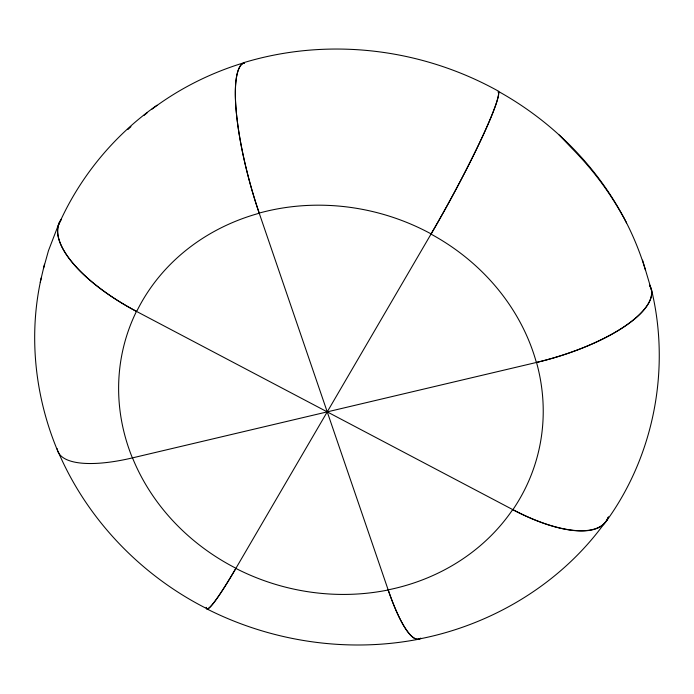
<?xml version="1.0" encoding="UTF-8"?>
<svg xmlns="http://www.w3.org/2000/svg" width="694" height="694" viewBox="0 0 694 694"><rect width="100%" height="100%" fill="white"/><g stroke="black" fill="none" stroke-linecap="round" stroke-linejoin="round"><path stroke-width="1.04" d="M41.241 277.93C28.176 335.887 35.03 397.601 58.201 452.132M43.479 268.569L48.476 250.655L59.19 222.852M40.243 282.241L44.485 264.223M58.895 224.162C80.027 176.588 114.38 135.07 157.018 105.236M498.049 92.155L498.457 91.435A308.327 283.352 17 0 1 645.429 270.07M606.461 520.986C654.286 455.038 670.63 368.158 651.354 289.138L649.653 285.13M604.569 523.085C560.44 583.984 491.734 625.155 418.178 639.174M244.366 63.501L244.106 62.712L241.547 64.49A120.079 27.5 74.4 0 0 259.192 213.084A214.047 192.706 17 0 1 431.121 233.913A121.19 10.653 -61.3 0 0 498.604 93.543L498.457 91.435M418.447 639.261C347.165 653.028 271.71 641.655 207.012 608.976M206.725 608.595C141.385 575.638 87.574 519.867 58.556 452.549M559.164 134.974L571.743 148.169A310.704 285.225 17 0 1 620.193 211.436L623.828 217.725M624.097 218.202L626.509 222.852M649.784 285.65L651.198 289.181A117.789 40.738 -15.4 0 1 536.523 362.433A214.047 192.706 17 0 1 512.892 509.691A112.168 43.418 33.4 0 0 607.944 517.611M642.566 260.155L651.198 289.181M259.192 213.084A120.088 27.5 74.4 0 1 241.495 64.334L244.054 62.564A308.344 283.386 17 0 1 498.578 91.235A121.198 10.653 -61.3 0 1 431.121 233.913M420.807 638.124A107.813 22.538 77.9 0 1 388.198 589.978A214.047 192.706 17 0 1 235.856 568.412A106.893 8.441 -62.6 0 1 206.3 607.458M61.245 219.356A115.221 45.596 26.5 0 0 136.466 311.372A214.047 192.706 17 0 0 132.372 457.91A109.791 35.802 -21.1 0 1 57.168 448.645M127.8 129.596A308.336 283.378 17 0 1 130.966 126.646M143.814 115.551A308.336 283.378 17 0 1 147.085 112.94M152.073 109.097A308.336 283.378 17 0 1 244.106 62.712M651.354 289.138A117.798 40.738 -15.4 0 1 536.523 362.433M608.456 516.744A112.168 43.418 33.5 0 1 512.892 509.691M420.625 638.393A107.804 22.529 77.9 0 1 388.198 589.978M235.856 568.412A106.893 8.441 -62.6 0 1 206.378 607.371M136.466 311.38A115.221 45.596 26.5 0 1 60.829 220.319M431.009 234.112L235.943 568.256A214.056 192.732 17 0 1 132.511 457.875L536.367 362.476A214.03 192.68 17 0 0 431.009 234.112M512.701 509.587L136.666 311.485A214.038 192.706 17 0 1 259.244 213.24L388.154 589.857A214.047 192.715 17 0 0 512.701 509.587"/></g></svg>
